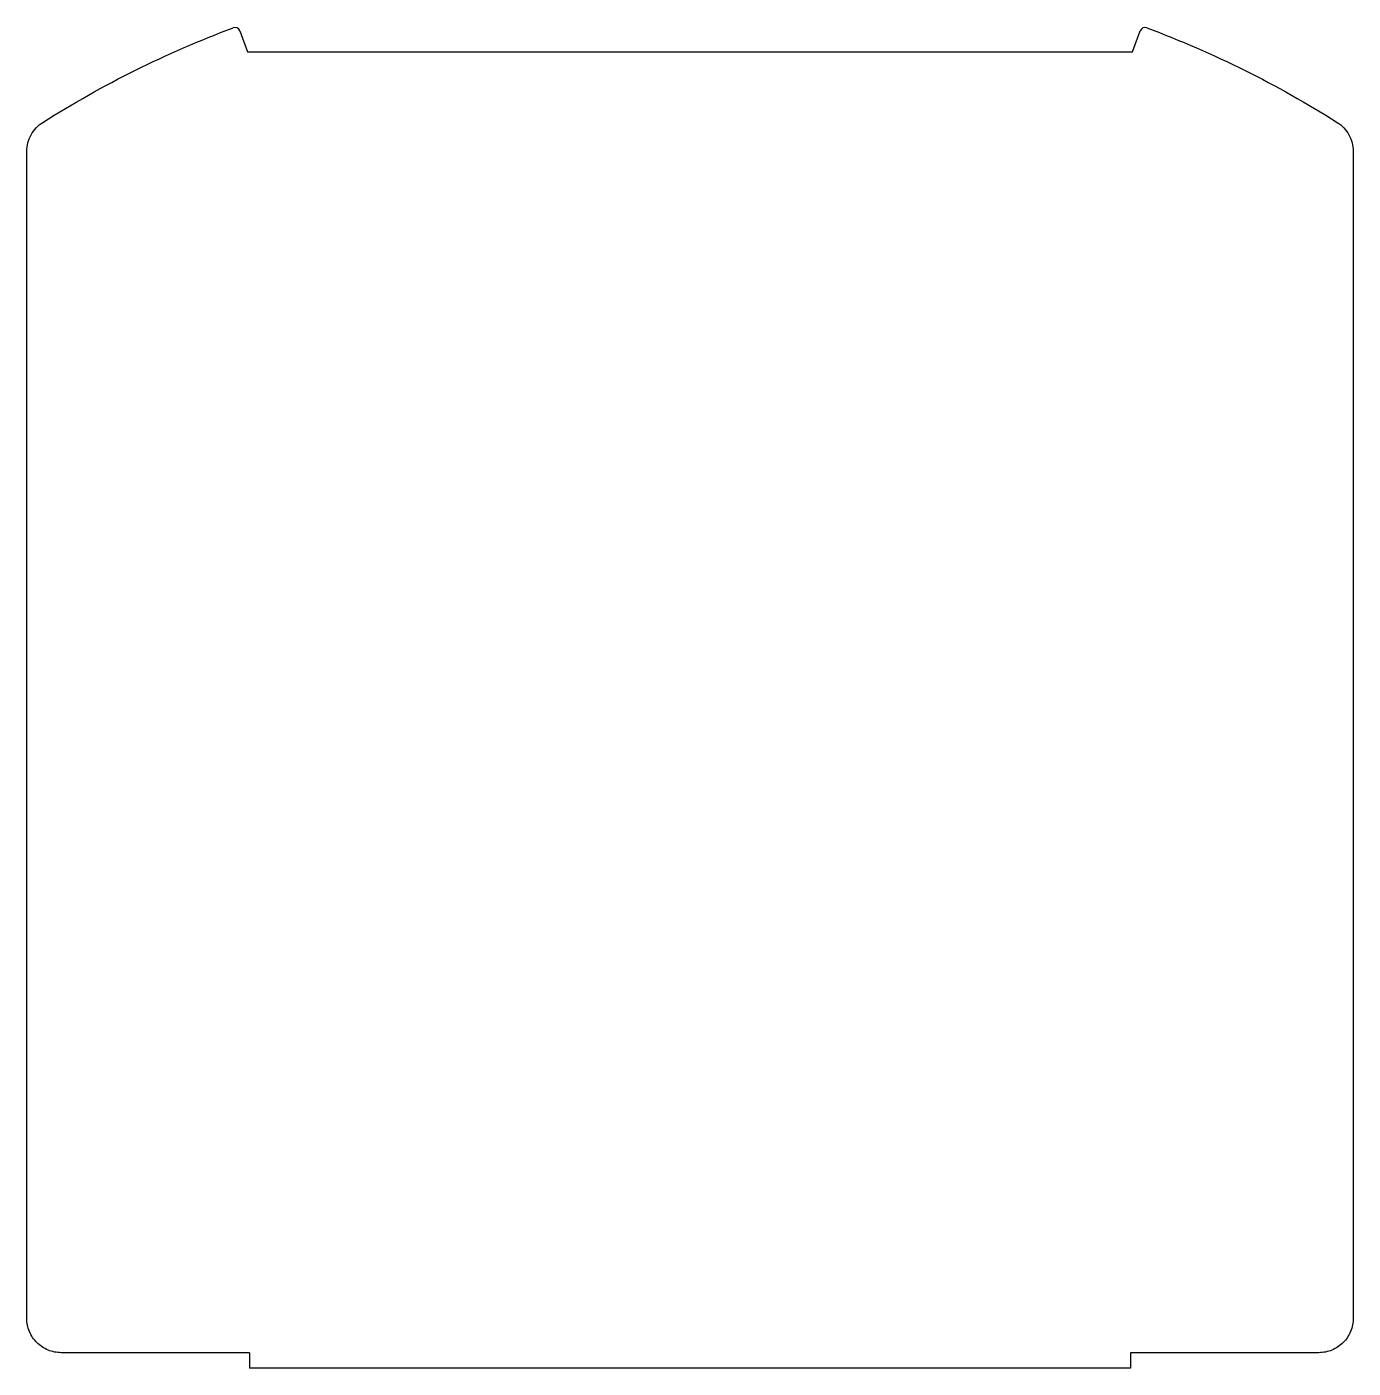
# Model space of a CAD drawing. Header units: millimetres. Extents: x 90.9 to 188.8, y -157.5 to -58.5.
import ezdxf

# ---------------------------------------------------------------- set-up
doc = ezdxf.new("R2010")
doc.units = ezdxf.units.MM
doc.header["$MEASUREMENT"] = 0
doc.layers.add('Layer 1', color=7, linetype='Continuous', lineweight=0)

# ---------------------------------------------------------------- blocks, each defined once
blk = doc.blocks.new('Block_0')
at = {"layer": 'Layer 1', "color": 18, "lineweight": 25, "true_color": 0x000000}
for points in [[(93.362, -155.931)], [(107.318, -155.931)]]:
    blk.add_lwpolyline(points, dxfattribs=at)

msp = doc.modelspace()

# ---------------------------------------------------------------- linework, layer by layer
at = {"layer": 'Layer 1', "color": 18, "lineweight": 25, "true_color": 0x000000}
for p, q in [((106.59, -58.819), (106.59, -58.819)), ((106.59, -58.819), (107.152, -60.364)), ((172.507, -60.364), (173.069, -58.819)), ((173.069, -58.819), (173.069, -58.819)), ((107.152, -60.364), (172.507, -60.364)), ((90.871, -153.836), (90.871, -67.716)), ((188.788, -67.716), (188.788, -153.836)), ((107.318, -156.376), (93.411, -156.376)), ((107.318, -156.376), (107.318, -157.509)), ((186.248, -156.376), (172.342, -156.376)), ((172.342, -156.376), (172.342, -157.519)), ((172.342, -157.519), (107.318, -157.519))]:
    msp.add_line(p, q, dxfattribs=at)
for points, knots in [([(92.053, -65.57), (94.268, -64.168), (96.546, -62.886), (98.887, -61.723), (101.227, -60.56), (103.631, -59.516), (106.099, -58.593)], [0, 0, 0, 0, 1, 1, 1, 2, 2, 2, 2]), ([(106.59, -58.819), (106.518, -58.621), (106.3, -58.519), (106.102, -58.591), (106.101, -58.592), (106.1, -58.592), (106.099, -58.593)], [0, 0, 0, 0, 1, 1, 1, 2, 2, 2, 2]), ([(106.59, -58.819), (106.518, -58.621), (106.3, -58.519), (106.102, -58.591), (106.101, -58.592), (106.1, -58.592), (106.099, -58.593)], [0, 0, 0, 0, 1, 1, 1, 2, 2, 2, 2]), ([(173.56, -58.593), (173.363, -58.519), (173.144, -58.619), (173.07, -58.816), (173.07, -58.817), (173.069, -58.818), (173.069, -58.819)], [0, 0, 0, 0, 1, 1, 1, 2, 2, 2, 2]), ([(173.56, -58.593), (173.363, -58.519), (173.144, -58.619), (173.07, -58.816), (173.07, -58.817), (173.069, -58.818), (173.069, -58.819)], [0, 0, 0, 0, 1, 1, 1, 2, 2, 2, 2]), ([(173.56, -58.593), (176.028, -59.516), (178.432, -60.56), (180.772, -61.723), (183.113, -62.886), (185.391, -64.168), (187.606, -65.57)], [0, 0, 0, 0, 1, 1, 1, 2, 2, 2, 2]), ([(90.871, -67.716), (90.871, -67.501), (90.898, -67.29), (90.951, -67.084), (91.004, -66.877), (91.084, -66.676), (91.187, -66.49), (91.289, -66.304), (91.417, -66.129), (91.562, -65.974), (91.708, -65.819), (91.872, -65.684), (92.053, -65.57)], [0, 0, 0, 0, 1, 1, 1, 2, 2, 2, 3, 3, 3, 4, 4, 4, 4]), ([(187.606, -65.57), (187.788, -65.684), (187.951, -65.819), (188.097, -65.974), (188.242, -66.129), (188.37, -66.304), (188.472, -66.49), (188.575, -66.675), (188.655, -66.877), (188.708, -67.083), (188.761, -67.29), (188.788, -67.501), (188.788, -67.716)], [0, 0, 0, 0, 1, 1, 1, 2, 2, 2, 3, 3, 3, 4, 4, 4, 4]), ([(93.411, -156.376), (93.244, -156.376), (93.079, -156.359), (92.917, -156.327), (92.755, -156.295), (92.594, -156.247), (92.441, -156.183), (92.287, -156.12), (92.141, -156.042), (92.004, -155.95), (91.866, -155.858), (91.735, -155.751), (91.618, -155.634), (91.5, -155.518), (91.395, -155.39), (91.302, -155.251), (91.209, -155.113), (91.13, -154.965), (91.066, -154.812), (90.939, -154.506), (90.871, -154.172), (90.871, -153.836)], [0, 0, 0, 0, 1, 1, 1, 2, 2, 2, 3, 3, 3, 4, 4, 4, 5, 5, 5, 6, 6, 6, 7, 7, 7, 7]), ([(188.788, -153.836), (188.788, -154.004), (188.772, -154.169), (188.739, -154.332), (188.707, -154.494), (188.658, -154.656), (188.594, -154.81), (188.53, -154.964), (188.452, -155.11), (188.36, -155.248), (188.267, -155.386), (188.16, -155.516), (188.043, -155.633), (187.809, -155.867), (187.525, -156.056), (187.221, -156.182), (186.916, -156.309), (186.583, -156.376), (186.248, -156.376)], [0, 0, 0, 0, 1, 1, 1, 2, 2, 2, 3, 3, 3, 4, 4, 4, 5, 5, 5, 6, 6, 6, 6])]:
    msp.add_open_spline(points, degree=3, knots=knots, dxfattribs=at)

# ---------------------------------------------------------------- block references
at = {"layer": 'Layer 1'}
msp.add_blockref('Block_0', (0, 0), dxfattribs=at)

doc.saveas('drawing.dxf')
